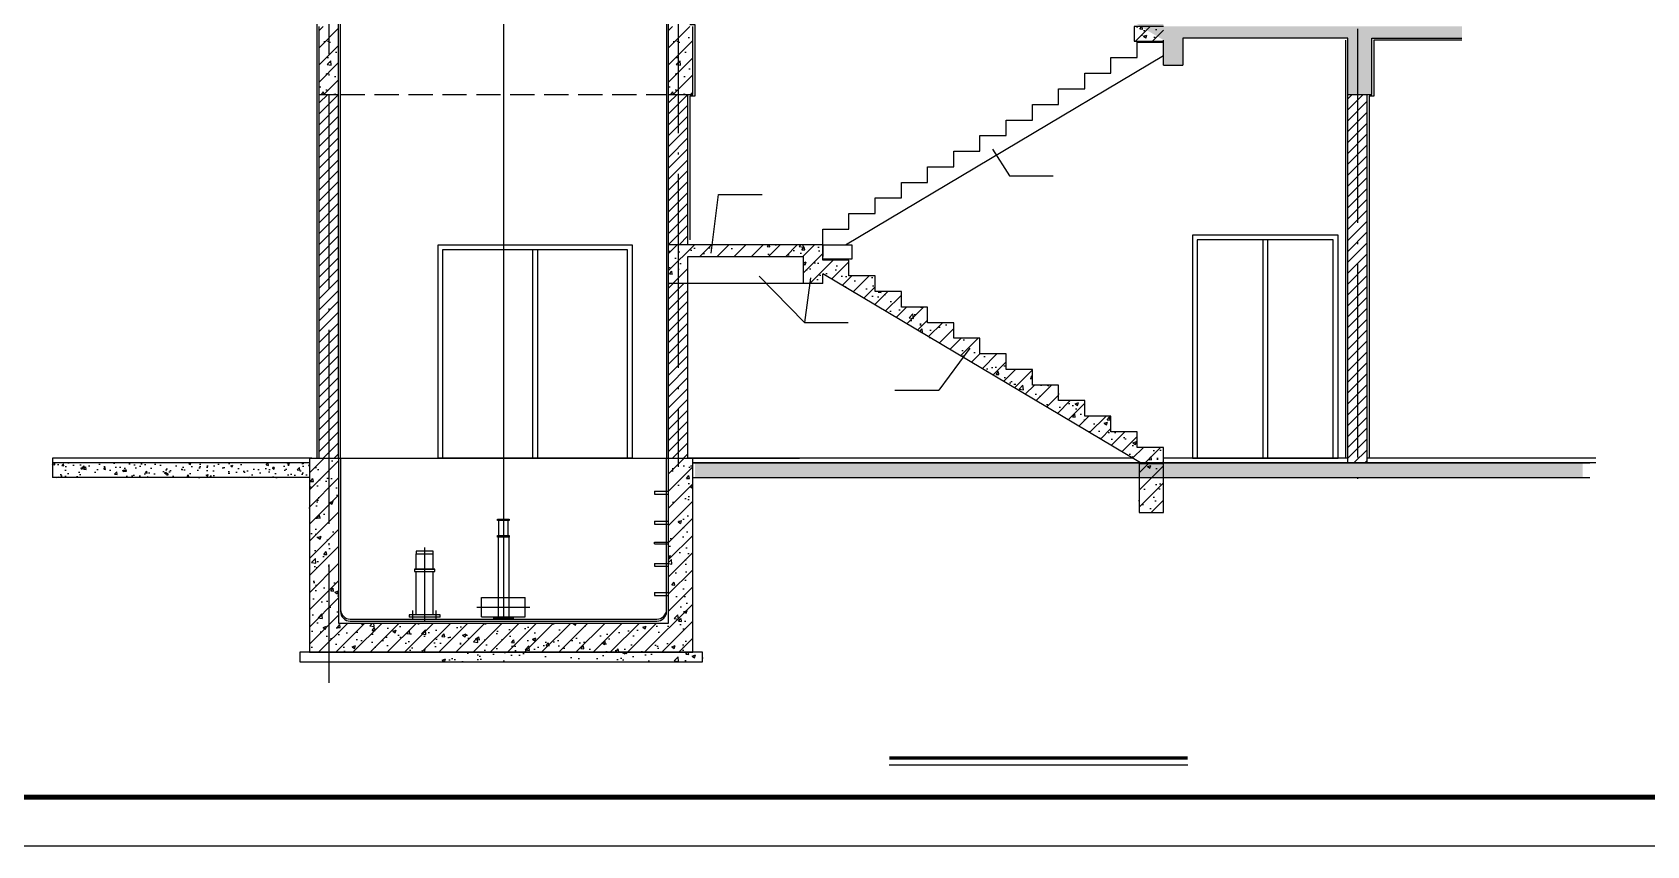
# Model space of a CAD drawing. Extents: x -695511 to 885008, y -751583 to -95266.
# Drawn here: x 436184 to 452822, y -550376 to -541990 of the extents above; entities that cross this region are included whole.
import ezdxf

# ---------------------------------------------------------------- set-up
doc = ezdxf.new("R2010")
doc.units = 0
doc.header["$LTSCALE"] = 1000
doc.header["$MEASUREMENT"] = 0
doc.linetypes.add('DASH', pattern=[0.35, 0.25, -0.1])
doc.linetypes.add('DOTE', pattern=[2.42, 2, -0.2, 0.02, -0.2])
for name, color, linetype in [('_0', 7, 'Continuous'), ('DIM_SYMB', 3, 'Continuous'), ('DOTE', 1, 'Continuous'), ('FIT', 1, 'Continuous'), ('S_STAIR', 2, 'Continuous'), ('WALL', 4, 'Continuous'), ('建-图框', 4, 'Continuous')]:
    doc.layers.add(name, color=color, linetype=linetype)
pattern_1 = [(45, (471341.79, -494810.24), (-56.1266, 56.1266), [])]
pattern_2 = [(45, (471341.79, -494810.24), (-88.38835, 88.38835), []), (50, (471341.8, -494810.24), (358.6301, -31.376), [37.5, -412.5]), (355, (471341.8, -494810.24), (-69.3757, 376.096), [30, -330]), (100.4514, (471371.67, -494812.86), (289.2547, 344.7198), [31.87, -350.571]), (46.1842, (471341.8, -494710.24), (533.6205, -82.7595), [56.25, -618.75]), (96.6356, (471386.26, -494717.14), (467.3314, 487.059), [47.805, -525.8565]), (351.1842, (471341.8, -494710.24), (467.331, 487.0593), [45, -495]), (21, (471391.8, -494735.24), (298.4535, -201.3094), [37.5, -412.5]), (326, (471391.8, -494735.24), (121.6577, 362.575), [30, -330]), (71.4514, (471416.66, -494752), (420.1113, 161.2652), [31.87, -350.571]), (37.5, (471341.79, -494810.24), (6.07993, 166.44693), [0, -326, 0, -335, 0, -331.25]), (7.5, (471341.79, -494810.24), (131.53477, 197.20586), [0, -191, 0, -318.5, 0, -126.25]), (327.5, (471230.29, -494810.24), (266.91122, -11.27744), [0, -125, 0, -390, 0, -517.5]), (317.5, (471180.3, -494810.24), (291.5931, 50.0525), [0, -162.5, 0, -259, 0, -367.5])]

# ---------------------------------------------------------------- blocks, each defined once
blk = doc.blocks.new('A$C5DC860C2')
at = {"layer": 'FIT', "color": 1}
for p, q in [((973, 15480), (973, 9889)), ((883, 10505), (883, 7255)), ((890, 7255), (890, 10505)), ((1056, 7255), (1056, 10505)), ((1063, 10505), (1063, 7255)), ((245, 7705), (245, 10005)), ((883, 10005), (245, 10005)), ((1702, 10005), (1063, 10005)), ((1702, 9655), (1702, 10005)), ((883, 9855), (245, 9855)), ((1070, 9855), (876, 9855)), ((876, 9855), (876, 9680)), ((1063, 9850), (883, 9850)), ((973, 9889), (973, 20)), ((1702, 9855), (1063, 9855)), ((1070, 9855), (1070, 9680)), ((1657, 7705), (1657, 9855)), ((1672, 7725), (1672, 9855)), ((699, 9705), (1245, 9705)), ((748, 9605), (748, 9805)), ((748, 9805), (1198, 9805)), ((833, 9675), (833, 9695)), ((838, 9695), (833, 9695)), ((883, 9675), (833, 9675)), ((838, 9680), (838, 9695)), ((876, 9680), (838, 9680)), ((1063, 9675), (1113, 9675)), ((1070, 9680), (1108, 9680)), ((1108, 9680), (1108, 9695)), ((1108, 9695), (1113, 9695)), ((1113, 9675), (1113, 9695)), ((1198, 9605), (1198, 9805)), ((1702, 9675), (1702, 7725)), ((748, 9605), (1198, 9605)), ((883, 9155), (447, 7585)), ((1063, 9155), (1585, 7585)), ((699, 7855), (1245, 7855)), ((748, 7755), (748, 7955)), ((748, 7955), (1198, 7955)), ((1198, 7755), (1198, 7955)), ((220, 7705), (220, 7635)), ((883, 7705), (220, 7705)), ((748, 7755), (1198, 7755)), ((1063, 7705), (1717, 7705)), ((1702, 7725), (1672, 7725)), ((1717, 7635), (1717, 7705)), ((220, 7635), (883, 7635)), ((270, 7585), (220, 7535)), ((220, 7535), (220, 7485)), ((883, 7585), (270, 7585)), ((1717, 7635), (1063, 7635)), ((1063, 7585), (1667, 7585)), ((1667, 7585), (1717, 7535)), ((1717, 7485), (1717, 7535)), ((220, 7485), (883, 7485)), ((833, 7485), (833, 7465)), ((838, 7465), (833, 7465)), ((838, 7480), (838, 7465)), ((876, 7480), (838, 7480)), ((876, 7255), (876, 7480)), ((1063, 7485), (1717, 7485)), ((1070, 7255), (1070, 7480)), ((1070, 7480), (1108, 7480)), ((1108, 7480), (1108, 7465)), ((1108, 7465), (1113, 7465)), ((1113, 7485), (1113, 7465)), ((876, 7255), (1070, 7255)), ((883, 7260), (1063, 7260)), ((913, 1037), (913, 1052)), ((913, 1052), (1033, 1052)), ((1033, 1037), (913, 1037)), ((926, 882), (926, 1037)), ((1018, 1037), (1018, 882)), ((1033, 1052), (1033, 1037)), ((913, 882), (1033, 882)), ((913, 867), (913, 882)), ((1033, 867), (913, 867)), ((918, 867), (918, 26)), ((1028, 867), (1028, 26)), ((1033, 882), (1033, 867)), ((248, 720), (72, 720)), ((72, 720), (72, 694)), ((72, 694), (248, 694)), ((72, 537), (72, 694)), ((160, 759), (160, 0)), ((248, 694), (248, 720)), ((248, 537), (248, 694)), ((264, 537), (56, 537)), ((56, 537), (56, 513)), ((56, 513), (264, 513)), ((64, 537), (256, 537)), ((72, 64), (72, 513)), ((248, 64), (248, 513)), ((264, 513), (264, 537)), ((748, 44), (748, 244)), ((748, 244), (1198, 244)), ((1198, 44), (1198, 244)), ((320, 64), (0, 64)), ((0, 64), (0, 40)), ((320, 40), (0, 40)), ((40, 18), (40, 109)), ((280, 18), (280, 109)), ((320, 40), (320, 64)), ((699, 144), (1245, 144)), ((748, 44), (1198, 44)), ((873, 26), (873, 36)), ((873, 36), (1073, 36)), ((1073, 26), (873, 26)), ((1073, 36), (1073, 26))]:
    blk.add_line(p, q, dxfattribs=at)

msp = doc.modelspace()

# ---------------------------------------------------------------- hatches: boundary and pattern name
h = msp.add_hatch()
h.set_pattern_fill('钢筋混凝土', color=8, scale=50)
h.set_pattern_definition(pattern_2)
h.paths.add_polyline_path([(444330.7, -539980.9), (444330.7, -540080.5), (444130.7, -540080.5), (444130.7, -539800.5), (442940.7, -539800.5), (442940.7, -540080.5), (442740.7, -540080.5), (442740.7, -539680.5), (442940.7, -539680.5), (444330.7, -539680.5), (444330.7, -539800.5), (444330.7, -539841.2), (444600.7, -539841.2), (444600.7, -540001.9), (444870.7, -540001.9), (444870.7, -540162.6), (445140.7, -540162.6), (445140.7, -540323.4), (445410.7, -540323.4), (445410.7, -540484.1), (445680.7, -540484.1), (445680.7, -540644.8), (445950.7, -540644.8), (445950.7, -540805.5), (446220.7, -540805.5), (446220.7, -540966.2), (446490.7, -540966.2), (446490.7, -541126.9), (446760.7, -541126.9), (446760.7, -541287.6), (447030.7, -541287.6), (447030.7, -541448.4), (447300.7, -541448.4), (447300.7, -541609.1), (447570.7, -541609.1), (447570.7, -541769.8), (447840.7, -541769.8), (447840.7, -541930.5), (449740.7, -541930.5), (449940.7, -541930.5), (450917.3, -541930.5), (450917.3, -542050.5), (449990.7, -542050.5), (449990.7, -542630.5), (449740.7, -542630.5), (449740.7, -542050.5), (448040.7, -542050.5), (448040.7, -542330.5), (447840.7, -542330.5), (447840.7, -542070.1)])
h = msp.add_hatch()
h.set_pattern_fill('钢筋混凝土', color=8, scale=50)
h.set_pattern_definition([(45, (467741.79, -494810.24), (-88.38835, 88.38835), []), (50, (467741.8, -494810.24), (358.6301, -31.376), [37.5, -412.5]), (355, (467741.8, -494810.24), (-69.3757, 376.096), [30, -330]), (100.4514, (467771.67, -494812.86), (289.2547, 344.7198), [31.87, -350.571]), (46.1842, (467741.8, -494710.24), (533.6205, -82.7595), [56.25, -618.75]), (96.6356, (467786.26, -494717.14), (467.3314, 487.059), [47.805, -525.8565]), (351.1842, (467741.8, -494710.24), (467.331, 487.0593), [45, -495]), (21, (467791.8, -494735.24), (298.4535, -201.3094), [37.5, -412.5]), (326, (467791.8, -494735.24), (121.6577, 362.575), [30, -330]), (71.4514, (467816.66, -494752), (420.1113, 161.2652), [31.87, -350.571]), (37.5, (467741.79, -494810.24), (6.07993, 166.44693), [0, -326, 0, -335, 0, -331.25]), (7.5, (467741.79, -494810.24), (131.53477, 197.20586), [0, -191, 0, -318.5, 0, -126.25]), (327.5, (467630.29, -494810.24), (266.91122, -11.27744), [0, -125, 0, -390, 0, -517.5]), (317.5, (467580.3, -494810.24), (291.5931, 50.0525), [0, -162.5, 0, -259, 0, -367.5])])
h.paths.add_polyline_path([(439140.7, -542630.5), (439340.7, -542630.5), (439340.7, -541930.5), (439140.7, -541930.5)])
h = msp.add_hatch()
h.set_pattern_fill('钢筋混凝土', color=8, scale=50)
h.set_pattern_definition(pattern_2)
h.paths.add_polyline_path([(442740.7, -542630.5), (442990.7, -542630.5), (442990.7, -541930.5), (442740.7, -541930.5)])
h = msp.add_hatch()
h.set_pattern_fill('钢筋混凝土', color=8, scale=50)
h.set_pattern_definition([(45, (-321908.9, 322404.18), (-88.388348, 88.388348), []), (50, (-321908.9, 322404.18), (358.63009, -31.37607), [37.5, -412.5]), (355, (-321908.9, 322404.18), (-69.37567, 376.09607), [30, -330]), (100.4514, (-321879.02, 322401.56), (289.25469, 344.71977), [31.8701, -350.57106]), (46.1842, (-321908.9, 322504.18), (533.62052, -82.7595), [56.25, -618.75]), (96.6356, (-321864.44, 322497.3), (467.33135, 487.05894), [47.80514, -525.8565]), (351.1842, (-321908.9, 322504.2), (467.33097, 487.0593), [45, -495]), (21, (-321858.9, 322479.18), (298.453526, -201.309445), [37.5, -412.5]), (326, (-321858.9, 322479.18), (121.65767, 362.57502), [30, -330]), (71.4514, (-321834.03, 322462.4), (420.11131, 161.26525), [31.8701, -350.57106]), (37.5, (-321908.9, 322404.18), (6.079928, 166.446927), [0, -326, 0, -335, 0, -331.25]), (7.5, (-321908.9, 322404.18), (131.53477, 197.205856), [0, -191, 0, -318.5, 0, -126.25]), (327.5, (-322020.4, 322404.18), (266.911218, -11.277436), [0, -125, 0, -390, 0, -517.5]), (317.5, (-322070.4, 322404.18), (291.593085, 50.05249), [0, -162.5, 0, -259, 0, -367.5])])
h.paths.add_polyline_path([(447840.7, -541930.5), (447540.7, -541930.5), (447540.7, -542080.5), (447840.7, -542080.5)])
h = msp.add_hatch()
h.set_pattern_fill('ANSI31', color=8, scale=50)
h.set_pattern_definition([(45, (467741.79, -494810.24), (-56.1266, 56.1266), [])])
h.paths.add_polyline_path([(439140.7, -546380.5), (439340.7, -546380.5), (439340.7, -542630.5), (439140.7, -542630.5)])
h = msp.add_hatch()
h.set_pattern_fill('ANSI31', color=8, scale=50)
h.set_pattern_definition(pattern_1)
h.paths.add_polyline_path([(442740.7, -544180.5), (442940.7, -544180.5), (442940.7, -542630.5), (442740.7, -542630.5)])
h = msp.add_hatch()
h.set_pattern_fill('ANSI31', color=8, scale=50)
h.set_pattern_definition([(45, (478341.79, -492860.24), (-56.1266, 56.1266), [])])
h.paths.add_polyline_path([(449740.7, -546430.5), (449940.7, -546430.5), (449940.7, -542630.5), (449740.7, -542630.5)])
h = msp.add_hatch()
h.set_pattern_fill('钢筋混凝土', color=8, scale=50)
h.set_pattern_definition(pattern_2)
h.paths.add_polyline_path([(444330.7, -544480.9), (444330.7, -544580.5), (444130.7, -544580.5), (444130.7, -544300.5), (442940.7, -544300.5), (442940.7, -544580.5), (442740.7, -544580.5), (442740.7, -544180.5), (442940.7, -544180.5), (444330.7, -544180.5), (444330.7, -544300.5), (444330.7, -544341.2), (444600.7, -544341.2), (444600.7, -544501.9), (444870.7, -544501.9), (444870.7, -544662.6), (445140.7, -544662.6), (445140.7, -544823.4), (445410.7, -544823.4), (445410.7, -544984.1), (445680.7, -544984.1), (445680.7, -545144.8), (445950.7, -545144.8), (445950.7, -545305.5), (446220.7, -545305.5), (446220.7, -545466.2), (446490.7, -545466.2), (446490.7, -545626.9), (446760.7, -545626.9), (446760.7, -545787.6), (447030.7, -545787.6), (447030.7, -545948.4), (447300.7, -545948.4), (447300.7, -546109.1), (447570.7, -546109.1), (447570.7, -546269.8), (447840.7, -546269.8), (447840.7, -546430.5), (447606.1, -546430.5)])
h = msp.add_hatch()
h.set_pattern_fill('ANSI31', color=8, scale=50)
h.set_pattern_definition(pattern_1)
h.paths.add_polyline_path([(442740.7, -546380.5), (442940.7, -546380.5), (442940.7, -544580.5), (442740.7, -544580.5)])
h = msp.add_hatch()
h.set_pattern_fill('钢筋混凝土', color=8, scale=50)
h.set_pattern_definition([(45, (528707.41, -565935.43), (-88.38835, 88.38835), []), (50, (528707.4, -565935.43), (358.6301, -31.3761), [37.5, -412.5]), (355, (528707.4, -565935.43), (-69.3757, 376.096), [30, -330]), (100.4514, (528737.3, -565938.04), (289.2547, 344.7198), [31.8701, -350.571]), (46.1842, (528707.4, -565835.43), (533.6205, -82.7595), [56.25, -618.75]), (96.6356, (528751.9, -565842.3), (467.3314, 487.059), [47.805, -525.8565]), (351.1842, (528707.4, -565835.43), (467.331, 487.0593), [45, -495]), (21, (528757.4, -565860.43), (298.4535, -201.3094), [37.5, -412.5]), (326, (528757.4, -565860.43), (121.6577, 362.575), [30, -330]), (71.4514, (528782.28, -565877.2), (420.1113, 161.2652), [31.8701, -350.571]), (37.5, (528707.41, -565935.43), (6.07993, 166.44693), [0, -326, 0, -335, 0, -331.25]), (7.5, (528707.4, -565935.43), (131.53477, 197.20586), [0, -191, 0, -318.5, 0, -126.25]), (327.5, (528595.91, -565935.43), (266.91122, -11.27744), [0, -125, 0, -390, 0, -517.5]), (317.5, (528545.9, -565935.43), (291.5931, 50.0525), [0, -162.5, 0, -259, 0, -367.5])])
h.paths.add_polyline_path([(442740.7, -548080.5), (439340.7, -548080.5), (439340.7, -546380.5), (439040.7, -546380.5), (439040.7, -548380.5), (442990.7, -548380.5), (442990.7, -546380.5), (442740.7, -546380.5)])
h = msp.add_hatch()
h.set_pattern_fill('混凝土', color=8, scale=30)
h.set_pattern_definition([(50, (528557.4, -565835.43), (215.17805, -18.82564), [22.5, -247.5]), (355, (528557.4, -565835.43), (-41.6254, 225.65764), [18, -198]), (100.4514, (528575.34, -565837), (173.5528, 206.83186), [19.12206, -210.34263]), (46.1842, (528557.4, -565775.43), (320.1723, -49.6557), [33.75, -371.25]), (96.6356, (528584.1, -565779.57), (280.3988, 292.2354), [28.6831, -315.5139]), (351.1842, (528557.4, -565775.43), (280.3986, 292.2356), [27, -297]), (21, (528587.4, -565790.43), (179.0721, -120.78567), [22.5, -247.5]), (326, (528587.4, -565790.43), (72.9946, 217.545), [18, -198]), (71.4514, (528602.33, -565800.5), (252.0668, 96.75915), [19.12206, -210.34263]), (37.5, (528557.41, -565835.43), (3.647957, 99.868156), [0, -195.6, 0, -201, 0, -198.75]), (7.5, (528557.41, -565835.43), (78.92086, 118.32351), [0, -114.6, 0, -191.1, 0, -75.75]), (327.5, (528490.51, -565835.43), (160.14673, -6.76646), [0, -75, 0, -234, 0, -310.5]), (317.5, (528460.51, -565835.43), (174.95585, 30.0315), [0, -97.5, 0, -155.4, 0, -220.5])])
h.paths.add_polyline_path([(436392.5, -546430.5), (436392.5, -546580.5), (439040.7, -546580.5), (439040.7, -546430.5)])
h = msp.add_hatch()
h.set_pattern_fill('混凝土', color=8, scale=30)
h.set_pattern_definition([(50, (528707.4, -565835.43), (215.17805, -18.82564), [22.5, -247.5]), (355, (528707.4, -565835.43), (-41.6254, 225.65764), [18, -198]), (100.4514, (528725.34, -565837), (173.5528, 206.83186), [19.12206, -210.34263]), (46.1842, (528707.4, -565775.43), (320.1723, -49.6557), [33.75, -371.25]), (96.6356, (528734.1, -565779.57), (280.3988, 292.2354), [28.6831, -315.5139]), (351.1842, (528707.4, -565775.43), (280.3986, 292.2356), [27, -297]), (21, (528737.4, -565790.43), (179.0721, -120.78567), [22.5, -247.5]), (326, (528737.4, -565790.43), (72.9946, 217.545), [18, -198]), (71.4514, (528752.33, -565800.5), (252.0668, 96.75915), [19.12206, -210.34263]), (37.5, (528707.41, -565835.43), (3.647957, 99.868156), [0, -195.6, 0, -201, 0, -198.75]), (7.5, (528707.41, -565835.43), (78.92086, 118.32351), [0, -114.6, 0, -191.1, 0, -75.75]), (327.5, (528640.51, -565835.43), (160.14673, -6.76646), [0, -75, 0, -234, 0, -310.5]), (317.5, (528610.51, -565835.43), (174.95585, 30.0315), [0, -97.5, 0, -155.4, 0, -220.5])])
h.paths.add_polyline_path([(452161.1, -546580.5), (452161.1, -546430.5), (443015.7, -546430.5), (443015.7, -546580.5)])
h = msp.add_hatch()
h.set_pattern_fill('钢筋混凝土', color=8, scale=50)
h.set_pattern_definition([(45, (-321843.52, 322399.18), (-88.388348, 88.388348), []), (50, (-321843.52, 322399.18), (358.63009, -31.37607), [37.5, -412.5]), (355, (-321843.5, 322399.18), (-69.37567, 376.09607), [30, -330]), (100.4514, (-321813.63, 322396.56), (289.25469, 344.71977), [31.8701, -350.57106]), (46.1842, (-321843.5, 322499.18), (533.62052, -82.7595), [56.25, -618.75]), (96.6356, (-321799.05, 322492.3), (467.33135, 487.05894), [47.80514, -525.8565]), (351.1842, (-321843.5, 322499.2), (467.33097, 487.0593), [45, -495]), (21, (-321793.52, 322474.18), (298.453526, -201.309445), [37.5, -412.5]), (326, (-321793.5, 322474.18), (121.65767, 362.57502), [30, -330]), (71.4514, (-321768.64, 322457.4), (420.11131, 161.26525), [31.8701, -350.57106]), (37.5, (-321843.52, 322399.18), (6.079928, 166.446927), [0, -326, 0, -335, 0, -331.25]), (7.5, (-321843.52, 322399.18), (131.53477, 197.205856), [0, -191, 0, -318.5, 0, -126.25]), (327.5, (-321955.02, 322399.18), (266.911218, -11.277436), [0, -125, 0, -390, 0, -517.5]), (317.5, (-322005.02, 322399.18), (291.593085, 50.05249), [0, -162.5, 0, -259, 0, -367.5])])
h.paths.add_polyline_path([(447590.7, -546440.5), (447590.7, -546940.5), (447840.7, -546940.5), (447840.7, -546440.5)])
h = msp.add_hatch()
h.set_pattern_fill('混凝土', color=8, scale=50)
h.set_pattern_definition([(50, (-547114.82, -642358.34), (358.63009, -31.37607), [37.5, -412.5]), (355, (-547114.82, -642358.34), (-69.37567, 376.09607), [30, -330]), (100.4514, (-547084.93, -642360.96), (289.25469, 344.71977), [31.8701, -350.57106]), (46.1842, (-547114.8, -642258.34), (533.62052, -82.7595), [56.25, -618.75]), (96.6356, (-547070.35, -642265.24), (467.33135, 487.05894), [47.80514, -525.8565]), (351.1842, (-547114.8, -642258.34), (467.33097, 487.0593), [45, -495]), (21, (-547064.82, -642283.34), (298.45353, -201.309445), [37.5, -412.5]), (326, (-547064.82, -642283.34), (121.65767, 362.57502), [30, -330]), (71.4514, (-547039.95, -642300.12), (420.11131, 161.26525), [31.8701, -350.57106]), (37.5, (-547114.82, -642358.34), (6.079928, 166.446927), [0, -326, 0, -335, 0, -331.25]), (7.5, (-547114.82, -642358.34), (131.53477, 197.205856), [0, -191, 0, -318.5, 0, -126.25]), (327.5, (-547226.32, -642358.34), (266.911218, -11.277436), [0, -125, 0, -390, 0, -517.5]), (317.5, (-547276.32, -642358.34), (291.593085, 50.05249), [0, -162.5, 0, -259, 0, -367.5])])
h.paths.add_polyline_path([(440315.7, -548380.5), (443115.7, -548380.5), (443115.7, -548480.5), (440315.7, -548480.5)])

# ---------------------------------------------------------------- linework, layer by layer
at = {"color": 8}
for p, q in [((439120.7, -546380.5), (439120.7, -532060.5)), ((439360.7, -546380.5), (439360.7, -532220.5)), ((439315.7, -546380.5), (439360.7, -546380.5)), ((439360.7, -546380.5), (439360.7, -547960.5)), ((439360.7, -546380.5), (442720.7, -546380.5)), ((442720.7, -546380.5), (444089.6, -546380.5)), ((442720.7, -547960.5), (442720.7, -546380.5)), ((447522.1, -546380.5), (442940.7, -546380.5)), ((449740.7, -546380.5), (447840.7, -546380.5)), ((452296.6, -546380.5), (449940.7, -546380.5)), ((439460.7, -548040.5), (442620.7, -548040.5)), ((439460.7, -548060.5), (442620.7, -548060.5))]:
    msp.add_line(p, q, dxfattribs=at)
at = {"color": 8, "linetype": 'DASH'}
msp.add_line((439360.7, -542630.5), (442720.7, -542630.5), dxfattribs=at)
at = {"color": 3}
for p, q in [((448865.7, -544130.7), (448865.7, -546380.5)), ((448915.7, -544130.7), (448915.7, -546380.5)), ((441340.7, -544230.7), (441340.7, -546380.5)), ((441390.7, -544230.7), (441390.7, -546380.5))]:
    msp.add_line(p, q, dxfattribs=at)
msp.add_line((436392.5, -546380.5), (436392.5, -546580.5))
at = {"color": 8}
for points in [[(439360.7, -532220.5), (440920.7, -532220.5), (440920.7, -532600.5), (441160.7, -532600.5), (441160.7, -532220.5), (442720.7, -532220.5), (442720.7, -546380.5)], [(442960.7, -541910.5), (443010.7, -541910.5), (443010.7, -542650.5), (442960.7, -542650.5), (442960.7, -544130.5)], [(449720.7, -546380.5), (449720.7, -542070.5)], [(450917.3, -542070.5), (450010.7, -542070.5), (450010.7, -542650.5), (449960.7, -542650.5), (449960.7, -546380.5)], [(439065.7, -546380.5), (436392.5, -546380.5)]]:
    msp.add_lwpolyline(points, dxfattribs=at)
at = {"color": 2}
for points in [[(440365.7, -544180.7), (442365.7, -544180.7), (442365.7, -546380.5), (440365.7, -546380.5)], [(449640.7, -544080.7), (448140.7, -544080.7), (448140.7, -546380.5), (449640.7, -546380.5)]]:
    msp.add_lwpolyline(points, close=True, dxfattribs=at)
at = {"color": 4}
for points in [[(449590.7, -544130.7), (448190.7, -544130.7), (448190.7, -546380.5), (449590.7, -546380.5)], [(440415.7, -544230.7), (442315.7, -544230.7), (442315.7, -546380.5), (440415.7, -546380.5)]]:
    msp.add_lwpolyline(points, close=True, dxfattribs=at)
for points in [[(439040.7, -546430.5), (436392.5, -546430.5)], [(442990.7, -546430.5), (452237.2, -546430.5)], [(439040.7, -546580.5), (436392.5, -546580.5)], [(442990.7, -546580.5), (452237.2, -546580.5)]]:
    msp.add_lwpolyline(points)
at = {"const_width": 50}
msp.add_lwpolyline([(442990.7, -546430.5), (442990.7, -546430.5)], dxfattribs=at)
msp.add_lwpolyline([(438940.7, -548480.5), (443090.7, -548480.5), (443090.7, -548380.5), (438940.7, -548380.5)], close=True)
at = {"color": 8}
for centre, start, end in [((439460.7, -547940.5), 180, 270), ((439460.7, -547960.5), 180, 270), ((442620.7, -547940.5), 270, 0), ((442620.7, -547960.5), 270, 0)]:
    msp.add_arc(centre, 100, start, end, dxfattribs=at)
at = {"layer": '_0'}
for p in [(445846.8, -545245.9), (445074.8, -545681.4)]:
    msp.add_line(p, (445525.3, -545681.4), dxfattribs=at)
for points in [[(447840.7, -541930.5), (447540.7, -541930.5), (447540.7, -542080.5), (447840.7, -542080.5)], [(446081, -543194.9), (446255.5, -543471.9), (446706, -543471.9)], [(443179.8, -544267.9), (443254.8, -543663.4), (443705.3, -543663.4)], [(444330.7, -544180.5), (444630.7, -544180.5), (444630.7, -544330.5), (444330.7, -544330.5)], [(443676.4, -544506.1), (444141.3, -544981.4)], [(444204.3, -544520.9), (444141.3, -544981.4), (444591.8, -544981.4)], [(444130.7, -544580.5), (442940.7, -544580.5)]]:
    msp.add_lwpolyline(points, dxfattribs=at)
at = {"layer": '_0', "color": 6}
msp.add_lwpolyline([(447590.7, -546440.5), (447590.7, -546940.5), (447840.7, -546940.5), (447840.7, -546440.5)], close=True, dxfattribs=at)
at = {"layer": 'DIM_SYMB', "const_width": 35}
msp.add_lwpolyline([(445015.5, -549473), (448093, -549473)], dxfattribs=at)
at = {"layer": 'DIM_SYMB'}
msp.add_lwpolyline([(445015.5, -549543), (448093, -549543)], dxfattribs=at)
at = {"layer": 'DOTE', "linetype": 'DOTE'}
for p, q in [((442840.7, -521669.8), (442840.7, -546471.6)), ((449840.7, -527435), (449840.7, -546697.1)), ((439240.7, -530537.5), (439240.7, -548696.7))]:
    msp.add_line(p, q, dxfattribs=at)
at = {"layer": 'FIT', "color": 1}
for p, q in [((442595.5, -546721.4), (442595.5, -546751.4)), ((442595.5, -546721.4), (442740.7, -546721.4)), ((442595.5, -546751.4), (442740.7, -546751.4)), ((442595.5, -547031.3), (442595.5, -547061.3)), ((442595.5, -547031.3), (442740.7, -547031.3)), ((442595.5, -547061.3), (442740.7, -547061.3)), ((442595.5, -547245.5), (442740.7, -547245.5)), ((442595.5, -547265.5), (442595.5, -547245.5)), ((442595.5, -547265.5), (442740.7, -547265.5)), ((442595.5, -547465.5), (442740.7, -547465.5)), ((442595.5, -547465.5), (442595.5, -547495.5)), ((442595.5, -547495.5), (442740.7, -547495.5)), ((442595.5, -547765.5), (442740.7, -547765.5)), ((442595.5, -547765.5), (442595.5, -547795.5)), ((442595.5, -547795.5), (442740.7, -547795.5))]:
    msp.add_line(p, q, dxfattribs=at)
at = {"layer": 'S_STAIR'}
for p, q in [((448040.7, -542050.5), (448040.7, -542330.5)), ((449740.7, -542050.5), (448040.7, -542050.5)), ((447840.7, -542330.5), (447840.7, -542070.1)), ((447840.7, -542330.5), (448040.7, -542330.5)), ((444330.7, -544180.5), (442940.7, -544180.5)), ((444330.7, -544341.2), (444330.7, -544180.5)), ((444330.7, -544180.5), (444330.7, -544300.5)), ((442940.7, -544300.5), (444130.7, -544300.5)), ((444130.7, -544580.5), (444130.7, -544300.5)), ((444600.7, -544341.2), (444330.7, -544341.2)), ((444600.7, -544501.9), (444600.7, -544341.2)), ((444330.7, -544580.5), (444330.7, -544480.9)), ((447606.1, -546430.5), (444330.7, -544480.9)), ((444870.7, -544501.9), (444600.7, -544501.9)), ((444870.7, -544662.6), (444870.7, -544501.9)), ((444330.7, -544580.5), (444130.7, -544580.5)), ((445140.7, -544662.6), (444870.7, -544662.6)), ((445140.7, -544823.4), (445140.7, -544662.6)), ((445410.7, -544823.4), (445140.7, -544823.4)), ((445410.7, -544984.1), (445410.7, -544823.4)), ((445680.7, -544984.1), (445410.7, -544984.1)), ((445680.7, -545144.8), (445680.7, -544984.1)), ((445950.7, -545144.8), (445680.7, -545144.8)), ((445950.7, -545305.5), (445950.7, -545144.8)), ((446220.7, -545305.5), (445950.7, -545305.5)), ((446220.7, -545466.2), (446220.7, -545305.5)), ((446490.7, -545466.2), (446220.7, -545466.2)), ((446490.7, -545626.9), (446490.7, -545466.2)), ((446760.7, -545626.9), (446490.7, -545626.9)), ((446760.7, -545787.6), (446760.7, -545626.9)), ((447030.7, -545787.6), (446760.7, -545787.6)), ((447030.7, -545948.4), (447030.7, -545787.6)), ((447300.7, -545948.4), (447030.7, -545948.4)), ((447300.7, -546109.1), (447300.7, -545948.4)), ((447570.7, -546109.1), (447300.7, -546109.1)), ((447570.7, -546269.8), (447570.7, -546109.1)), ((447840.7, -546269.8), (447570.7, -546269.8)), ((447840.7, -546430.5), (447840.7, -546269.8))]:
    msp.add_line(p, q, dxfattribs=at)
at = {"layer": 'S_STAIR', "color": 9}
for p, q in [((447570.7, -542251.9), (447570.7, -542091.2)), ((447570.7, -542091.2), (447840.7, -542091.2)), ((444565.3, -544180.5), (447840.7, -542230.9)), ((447300.7, -542412.6), (447300.7, -542251.9)), ((447300.7, -542251.9), (447570.7, -542251.9)), ((447030.7, -542573.4), (447030.7, -542412.6)), ((447030.7, -542412.6), (447300.7, -542412.6)), ((446760.7, -542734.1), (446760.7, -542573.4)), ((446760.7, -542573.4), (447030.7, -542573.4)), ((446490.7, -542894.8), (446490.7, -542734.1)), ((446490.7, -542734.1), (446760.7, -542734.1)), ((445950.7, -543216.2), (445950.7, -543055.5)), ((445950.7, -543055.5), (446220.7, -543055.5)), ((446220.7, -543055.5), (446220.7, -542894.8)), ((446220.7, -542894.8), (446490.7, -542894.8)), ((445680.7, -543376.9), (445680.7, -543216.2)), ((445680.7, -543216.2), (445950.7, -543216.2)), ((445410.7, -543537.6), (445410.7, -543376.9)), ((445410.7, -543376.9), (445680.7, -543376.9)), ((445140.7, -543698.4), (445140.7, -543537.6)), ((445140.7, -543537.6), (445410.7, -543537.6)), ((444870.7, -543859.1), (444870.7, -543698.4)), ((444870.7, -543698.4), (445140.7, -543698.4)), ((444600.7, -544019.8), (444600.7, -543859.1)), ((444600.7, -543859.1), (444870.7, -543859.1)), ((444330.7, -544180.5), (444330.7, -544019.8)), ((444330.7, -544019.8), (444600.7, -544019.8))]:
    msp.add_line(p, q, dxfattribs=at)
at = {"layer": 'WALL'}
for p, q in [((439340.7, -546380.5), (439340.7, -537380.5)), ((442740.7, -546380.5), (442740.7, -541880.5)), ((439140.7, -546380.5), (439140.7, -541930.5)), ((442990.7, -542630.5), (442990.7, -541930.5)), ((449740.7, -546430.5), (449740.7, -542050.5)), ((449990.7, -542050.5), (450917.3, -542050.5)), ((449990.7, -542630.5), (449990.7, -542050.5)), ((439140.7, -542630.5), (439340.7, -542630.5)), ((442740.7, -542630.5), (442990.7, -542630.5)), ((442940.7, -544180.5), (442940.7, -542630.5)), ((449740.7, -542630.5), (449990.7, -542630.5)), ((449940.7, -546430.5), (449940.7, -542630.5)), ((442940.7, -544180.5), (442740.7, -544180.5)), ((442940.7, -546380.5), (442940.7, -544300.5)), ((442940.7, -544580.5), (442740.7, -544580.5)), ((439040.7, -546380.5), (439040.7, -548380.5)), ((439340.7, -546380.5), (439340.7, -548080.5)), ((442740.7, -548080.5), (442740.7, -546380.5)), ((442740.7, -546380.5), (442990.7, -546380.5)), ((442990.7, -548380.5), (442990.7, -546380.5)), ((442990.7, -546410.5), (442990.7, -546410.5)), ((452296.6, -546430.5), (442990.7, -546430.5)), ((439340.7, -548080.5), (442740.7, -548080.5)), ((439040.7, -548380.5), (442990.7, -548380.5))]:
    msp.add_line(p, q, dxfattribs=at)
msp.add_lwpolyline([(439040.7, -546380.5), (439340.7, -546380.5)], dxfattribs=at)
at = {"layer": '建-图框'}
msp.add_lwpolyline([(419278.5, -550376), (471828.5, -550376), (471828.5, -520676), (419278.5, -520676)], close=True, dxfattribs=at)
at = {"layer": '建-图框', "const_width": 50}
msp.add_lwpolyline([(420528.5, -549876), (471328.5, -549876), (471328.5, -521176), (420528.5, -521176)], close=True, dxfattribs=at)

# ---------------------------------------------------------------- block references
at = {"color": 8}
msp.add_blockref('A$C5DC860C2', (440067.2, -548060.5), dxfattribs=at)

doc.saveas('drawing.dxf')
